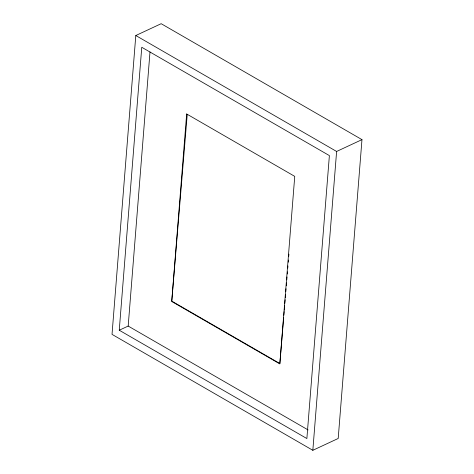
<?xml version="1.0" encoding="UTF-8"?>
<svg xmlns="http://www.w3.org/2000/svg" width="474" height="474" viewBox="0 0 474 474"><rect width="100%" height="100%" fill="white"/><g stroke="black" fill="none" stroke-linecap="round" stroke-linejoin="round"><path stroke-width="0.71" d="M135.801 35.526L112.024 334.366L312.834 450.3L338.199 438.474L361.976 139.634L161.166 23.7L135.801 35.526L336.611 151.461L361.976 139.634M119.252 330.23L141.762 47.27L329.383 155.596L306.874 438.551L119.252 330.23L128.187 326.065L308.124 429.948M128.187 326.065L149.997 51.95M312.834 450.3L336.611 151.461M187.242 114.335L171.736 301.5L279.826 363.902L283.671 317.479M283.855 315.269L284.157 311.584M284.281 310.115L284.649 305.694M284.833 303.479L285.135 299.799M285.318 297.589L285.561 294.638M285.81 291.694L286.053 288.743M286.296 285.798L286.539 282.848M286.788 279.903L287.031 276.952M287.274 274.008L287.457 271.798M287.759 268.112L287.943 265.902M288.251 262.217L288.435 260.007M288.737 256.321L288.921 254.111M186.655 113.973L171.766 301.114L279.856 363.522L294.745 176.375L186.655 113.973"/></g></svg>
